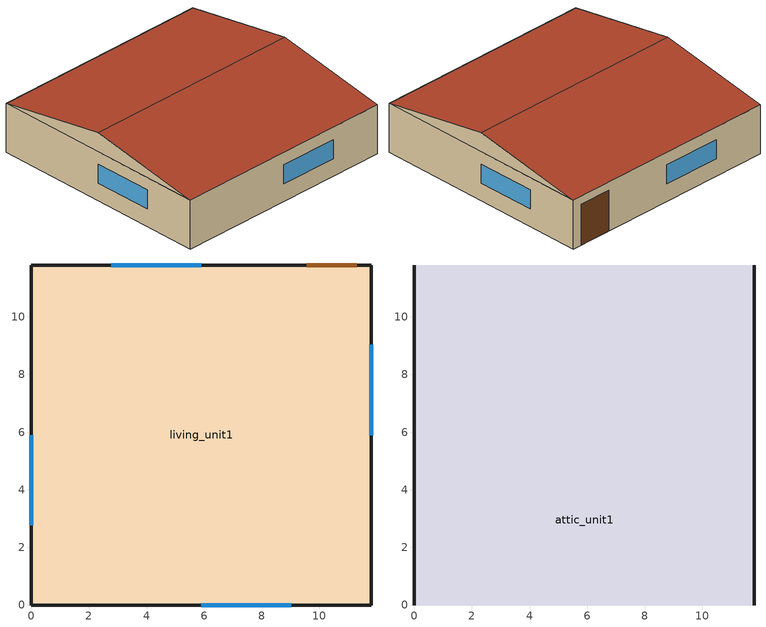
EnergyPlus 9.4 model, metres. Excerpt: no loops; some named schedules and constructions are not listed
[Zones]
living_unit1
 floor ground (Interior Floor): 0,0 0,11.8 11.8,11.8 11.8,0 z0.12
 wall outside (Exterior Wall): 0,0 11.8,0 11.8,11.8 0,11.8 0,0 z0.12:2.7
 window (Exterior Window): 5.9,0 9.03,0 / 5.9,11.8 2.78,11.8 / 11.8,5.9 11.8,9.03 / 0,5.9 0,2.78 z1.04:2.04
 door (Exterior Door): 11.3,11.8 9.56,11.8 z0.12:2.26
 ceiling to attic_unit1 (Interior Ceiling): 0,0 11.8,0 11.8,11.8 0,11.8 z2.7
attic_unit1
 wall outside (Gable_end): 11.8,0,2.7 11.8,11.8,2.7 11.8,5.9,3.7; 0,11.8,2.7 0,0,2.7 0,5.9,3.7
 roof outside (Exterior Roof): 0,0,2.7 11.8,0,2.7 11.8,5.9,3.7 0,5.9,3.7; 11.8,11.8,2.7 0,11.8,2.7 0,5.9,3.7 11.8,5.9,3.7
[Schedule:Day:List]
Week48Day2OvenSch: No, 15, 0, 0, 0, 0, 0, 0, 0, 0, 0, 0, 0, 0, 0, 0, 0, 0, 0, 0, 0, 0, 0, 0, 0, 0, 0, 0, 0, 0, 0, 0, 0, 0, 1, 0, 0, 0, 1, 0, 0, 0, 0, 0, 0, 0, 0, 0, 0, 0, 0, 0, 0, 0, 0, 0, 0, 0, 0, 0, 0, 0, 0, 0, 0, 0, 0, 0, 0, 0, 0, 0, 0, 0, 0, 0, 0, 0, 0, 0, 0, 0, 0, 0, 0, 0, 0, 0, 0, 0, 0, 0, 0, 0, 0, 0, 0, 0
Week48Day5OvenSch: No, 15, 0, 0, 0, 0, 0, 0, 0, 0, 0, 0, 0, 0, 0, 0, 0, 0, 0, 0, 0, 0, 0, 0, 0, 0, 0, 0, 0, 0, 0, 0, 0, 0, 0, 0, 0, 0, 0, 0, 0, 0, 0, 0, 0, 0, 0, 0, 0, 0, 0, 0, 0, 0, 0, 0, 0, 0, 0, 0, 0, 0, 0, 0, 0, 0, 0, 0, 0, 1, 0, 0, 0, 0, 0, 0, 0, 0, 0, 0, 0, 0, 0, 0, 0, 0, 0, 0, 0, 0, 0, 0, 0, 0, 0, 0, 0, 0
Week48Day6OvenSch: No, 15, 0, 0, 0, 0, 0, 0, 0, 0, 0, 0, 0, 0, 0, 0, 0, 0, 0, 0, 0, 0, 0, 0, 0, 0, 0, 0, 0, 0, 0, 0, 0, 0, 0, 0, 1, 0, 0, 0, 0, 0, 0, 0, 0, 0, 0, 0, 0, 0, 0, 0, 0, 0, 0, 0, 0, 0, 0, 0, 0, 0, 0, 0, 0, 0, 0, 0, 0, 0, 0, 0, 1, 1, 1, 0, 0, 0, 0, 0, 0, 0, 0, 0, 0, 0, 0, 0, 0, 0, 0, 0, 0, 0, 0, 0, 0, 0
Week49Day0OvenSch: No, 15, 0, 0, 0, 0, 0, 0, 0, 0, 0, 0, 0, 0, 0, 0, 0, 0, 0, 0, 0, 0, 0, 0, 0, 0, 0, 0, 0, 0, 0, 0, 0, 0, 0, 1, 0, 0, 0, 0, 0, 0, 0, 0, 0, 0, 0, 0, 0, 0, 0, 0, 0, 0, 0, 0, 0, 0, 0, 0, 0, 0, 0, 0, 0, 0, 0, 0, 0, 0, 0, 0, 1, 1, 1, 0, 0, 0, 0, 0, 0, 0, 0, 0, 0, 0, 0, 0, 0, 0, 0, 0, 0, 0, 0, 0, 0, 0
Week49Day1OvenSch: No, 15, 0, 0, 0, 0, 0, 0, 0, 0, 0, 0, 0, 0, 0, 0, 0, 0, 0, 0, 0, 0, 0, 0, 0, 0, 0, 0, 0, 0, 0, 0, 0, 0, 1, 0, 0, 0, 0, 0, 0, 0, 0, 0, 0, 0, 0, 0, 0, 0, 0, 0, 0, 1, 0, 0, 0, 0, 0, 0, 0, 0, 0, 0, 0, 0, 0, 0, 0, 0, 0, 0, 0, 0, 0, 0, 0, 0, 0, 0, 1, 1, 1, 0, 1, 1, 1, 0, 0, 0, 0, 0, 0, 0, 0, 0, 0, 0
Week49Day2OvenSch: No, 15, 0, 0, 0, 0, 0, 0, 0, 0, 0, 0, 0, 0, 0, 0, 0, 0, 0, 0, 0, 0, 0, 0, 0, 0, 0, 0, 0, 0, 0, 0, 0, 1, 0, 0, 0, 0, 0, 0, 0, 0, 0, 0, 0, 0, 0, 0, 0, 0, 0, 0, 0, 0, 0, 0, 0, 0, 0, 0, 0, 0, 0, 0, 0, 0, 0, 0, 0, 0, 0, 0, 0, 0, 0, 0, 0, 0, 0, 0, 0, 0, 0, 0, 0, 0, 0, 0, 0, 0, 0, 0, 0, 0, 0, 0, 0, 0
Week49Day3OvenSch: No, 15, 0, 0, 0, 0, 0, 0, 0, 0, 0, 0, 0, 0, 0, 0, 0, 0, 0, 0, 0, 0, 0, 0, 0, 0, 0, 0, 0, 0, 0, 0, 0, 0, 0, 0, 0, 0, 1, 0, 0, 0, 0, 0, 0, 0, 0, 0, 0, 0, 0, 0, 0, 0, 0, 0, 0, 0, 0, 0, 0, 0, 0, 0, 0, 0, 0, 0, 0, 0, 0, 0, 0, 0, 0, 0, 0, 0, 0, 0, 0, 0, 0, 0, 0, 0, 0, 0, 0, 0, 0, 0, 0, 0, 0, 0, 0, 0
Week49Day4OvenSch: No, 15, 0, 0, 0, 0, 0, 0, 0, 0, 0, 0, 0, 0, 0, 0, 0, 0, 0, 0, 0, 0, 0, 0, 0, 0, 0, 0, 0, 0, 0, 0, 0, 0, 0, 0, 0, 0, 0, 0, 0, 0, 0, 0, 0, 0, 0, 0, 0, 0, 0, 0, 0, 0, 0, 0, 0, 1, 0, 0, 0, 0, 0, 0, 0, 0, 0, 0, 0, 0, 0, 0, 0, 0, 0, 0, 0, 0, 0, 0, 0, 0, 0, 0, 0, 0, 0, 0, 0, 0, 0, 0, 0, 0, 0, 0, 0, 0
Week49Day5OvenSch: No, 15, 0, 0, 0, 0, 0, 0, 0, 0, 0, 0, 0, 0, 0, 0, 0, 0, 0, 0, 0, 0, 0, 0, 0, 0, 0, 0, 0, 0, 0, 0, 0, 0, 0, 0, 0, 0, 0, 0, 0, 0, 0, 0, 0, 0, 0, 0, 0, 0, 0, 0, 0, 0, 0, 0, 0, 0, 0, 0, 0, 0, 0, 0, 0, 0, 0, 0, 0, 0, 0, 0, 0, 0, 0, 0, 0, 0, 0, 0, 0, 0, 0, 0, 0, 0, 0, 0, 0, 0, 0, 0, 0, 1, 1, 1, 0, 0
Week50Day2OvenSch: No, 15, 0, 0, 0, 0, 0, 0, 0, 0, 0, 0, 0, 0, 0, 0, 0, 0, 0, 0, 0, 0, 0, 0, 0, 0, 0, 0, 0, 0, 0, 0, 0, 0, 0, 0, 0, 0, 0, 0, 0, 0, 0, 0, 0, 0, 0, 0, 0, 0, 0, 0, 0, 0, 0, 1, 0, 0, 0, 0, 0, 0, 0, 0, 0, 0, 0, 0, 0, 0, 0, 0, 0, 0, 0, 0, 0, 0, 0, 0, 0, 0, 0, 0, 0, 0, 0, 0, 0, 0, 0, 0, 0, 0, 0, 0, 0, 0
Week50Day3OvenSch: No, 15, 0, 0, 0, 0, 0, 0, 0, 0, 0, 0, 0, 0, 0, 0, 0, 0, 0, 0, 0, 0, 0, 0, 0, 0, 0, 0, 0, 0, 0, 0, 0, 0, 1, 0, 0, 0, 0, 0, 0, 0, 0, 0, 0, 0, 0, 0, 0, 0, 0, 0, 0, 0, 0, 0, 0, 0, 0, 0, 0, 0, 0, 0, 0, 0, 0, 0, 0, 0, 0, 0, 0, 0, 0, 0, 0, 0, 0, 0, 0, 1, 1, 1, 0, 0, 0, 0, 0, 0, 0, 0, 0, 0, 0, 0, 0, 0
Week50Day6OvenSch: No, 15, 0, 0, 0, 0, 0, 0, 0, 0, 0, 0, 0, 0, 0, 0, 0, 0, 0, 0, 0, 0, 0, 0, 0, 0, 0, 0, 0, 0, 0, 0, 0, 0, 0, 0, 0, 0, 0, 0, 0, 0, 0, 0, 0, 0, 0, 0, 0, 0, 0, 0, 0, 1, 0, 0, 0, 0, 0, 0, 0, 0, 0, 0, 0, 0, 0, 0, 0, 0, 0, 0, 0, 0, 0, 0, 0, 1, 1, 1, 0, 0, 0, 0, 0, 0, 0, 0, 0, 0, 0, 0, 0, 0, 0, 0, 0, 0
Week51Day1OvenSch: No, 15, 0, 0, 0, 0, 0, 0, 0, 0, 0, 0, 0, 0, 0, 0, 0, 0, 0, 0, 0, 0, 0, 0, 0, 0, 0, 0, 0, 0, 0, 0, 0, 0, 0, 0, 1, 0, 0, 0, 0, 0, 0, 0, 0, 0, 0, 0, 0, 0, 0, 0, 0, 0, 0, 0, 0, 0, 0, 0, 0, 0, 0, 0, 0, 0, 0, 0, 0, 0, 0, 0, 0, 0, 0, 0, 0, 0, 0, 0, 0, 0, 0, 0, 0, 0, 0, 0, 0, 0, 0, 0, 0, 0, 0, 0, 0, 0
Week51Day5OvenSch: No, 15, 0, 0, 0, 0, 0, 0, 0, 0, 0, 0, 0, 0, 0, 0, 0, 0, 0, 0, 0, 0, 0, 0, 0, 0, 0, 0, 0, 0, 0, 0, 0, 0, 0, 0, 0, 0, 0, 0, 0, 0, 0, 0, 0, 0, 0, 1, 0, 0, 0, 0, 0, 0, 0, 0, 0, 0, 0, 0, 0, 0, 0, 0, 0, 0, 0, 0, 0, 0, 0, 0, 0, 0, 0, 0, 0, 0, 0, 0, 0, 0, 0, 0, 0, 0, 0, 0, 0, 0, 0, 0, 0, 0, 0, 0, 0, 0
[Schedule:Week:Daily]
Week31ClothesWasherSch: Week31Day0ClothesWasherSch, alwaysOffDaySch, alwaysOffDaySch, alwaysOffDaySch, Week31Day4ClothesWasherSch, alwaysOffDaySch, alwaysOffDaySch, alwaysOffDaySch, alwaysOffDaySch, alwaysOffDaySch, alwaysOffDaySch, alwaysOffDaySch
Week32ClothesWasherSch: Week32Day0ClothesWasherSch, alwaysOffDaySch, alwaysOffDaySch, alwaysOffDaySch, alwaysOffDaySch, alwaysOffDaySch, alwaysOffDaySch, alwaysOffDaySch, alwaysOffDaySch, alwaysOffDaySch, alwaysOffDaySch, alwaysOffDaySch
Week33ClothesWasherSch: Week33Day0ClothesWasherSch, alwaysOffDaySch, alwaysOffDaySch, alwaysOffDaySch, alwaysOffDaySch, Week33Day5ClothesWasherSch, Week33Day6ClothesWasherSch, alwaysOffDaySch, alwaysOffDaySch, alwaysOffDaySch, alwaysOffDaySch, alwaysOffDaySch
Week34ClothesWasherSch: alwaysOffDaySch, alwaysOffDaySch, Week34Day2ClothesWasherSch, alwaysOffDaySch, alwaysOffDaySch, alwaysOffDaySch, alwaysOffDaySch, alwaysOffDaySch, alwaysOffDaySch, alwaysOffDaySch, alwaysOffDaySch, alwaysOffDaySch
Week35ClothesWasherSch: Week35Day0ClothesWasherSch, Week35Day1ClothesWasherSch, Week35Day2ClothesWasherSch, Week35Day3ClothesWasherSch, alwaysOffDaySch, Week35Day5ClothesWasherSch, Week35Day6ClothesWasherSch, alwaysOffDaySch, alwaysOffDaySch, alwaysOffDaySch, alwaysOffDaySch, alwaysOffDaySch
Week36ClothesWasherSch: Week36Day0ClothesWasherSch, Week36Day1ClothesWasherSch, Week36Day2ClothesWasherSch, Week36Day3ClothesWasherSch, Week36Day4ClothesWasherSch, alwaysOffDaySch, Week36Day6ClothesWasherSch, alwaysOffDaySch, alwaysOffDaySch, alwaysOffDaySch, alwaysOffDaySch, alwaysOffDaySch
Week37ClothesWasherSch: alwaysOffDaySch, alwaysOffDaySch, alwaysOffDaySch, Week37Day3ClothesWasherSch, alwaysOffDaySch, Week37Day5ClothesWasherSch, alwaysOffDaySch, alwaysOffDaySch, alwaysOffDaySch, alwaysOffDaySch, alwaysOffDaySch, alwaysOffDaySch
Week38ClothesWasherSch: Week38Day0ClothesWasherSch, alwaysOffDaySch, alwaysOffDaySch, alwaysOffDaySch, Week38Day4ClothesWasherSch, alwaysOffDaySch, alwaysOffDaySch, alwaysOffDaySch, alwaysOffDaySch, alwaysOffDaySch, alwaysOffDaySch, alwaysOffDaySch
Week39ClothesWasherSch: Week39Day0ClothesWasherSch, alwaysOffDaySch, alwaysOffDaySch, alwaysOffDaySch, Week39Day4ClothesWasherSch, alwaysOffDaySch, alwaysOffDaySch, alwaysOffDaySch, alwaysOffDaySch, alwaysOffDaySch, alwaysOffDaySch, alwaysOffDaySch
Week40ClothesWasherSch: alwaysOffDaySch, Week40Day1ClothesWasherSch, Week40Day2ClothesWasherSch, Week40Day3ClothesWasherSch, Week40Day4ClothesWasherSch, alwaysOffDaySch, alwaysOffDaySch, alwaysOffDaySch, alwaysOffDaySch, alwaysOffDaySch, alwaysOffDaySch, alwaysOffDaySch
Week41ClothesWasherSch: alwaysOffDaySch, alwaysOffDaySch, alwaysOffDaySch, alwaysOffDaySch, alwaysOffDaySch, Week41Day5ClothesWasherSch, alwaysOffDaySch, alwaysOffDaySch, alwaysOffDaySch, alwaysOffDaySch, alwaysOffDaySch, alwaysOffDaySch
Week42ClothesWasherSch: alwaysOffDaySch, Week42Day1ClothesWasherSch, alwaysOffDaySch, alwaysOffDaySch, alwaysOffDaySch, alwaysOffDaySch, alwaysOffDaySch, alwaysOffDaySch, alwaysOffDaySch, alwaysOffDaySch, alwaysOffDaySch, alwaysOffDaySch
Week43ClothesWasherSch: alwaysOffDaySch, alwaysOffDaySch, alwaysOffDaySch, alwaysOffDaySch, alwaysOffDaySch, alwaysOffDaySch, Week43Day6ClothesWasherSch, alwaysOffDaySch, alwaysOffDaySch, alwaysOffDaySch, alwaysOffDaySch, alwaysOffDaySch
Week44ClothesWasherSch: Week44Day0ClothesWasherSch, Week44Day1ClothesWasherSch, Week44Day2ClothesWasherSch, Week44Day3ClothesWasherSch, Week44Day4ClothesWasherSch, alwaysOffDaySch, Week44Day6ClothesWasherSch, alwaysOffDaySch, alwaysOffDaySch, alwaysOffDaySch, alwaysOffDaySch, alwaysOffDaySch
Week45ClothesWasherSch: Week45Day0ClothesWasherSch, alwaysOffDaySch, alwaysOffDaySch, alwaysOffDaySch, Week45Day4ClothesWasherSch, alwaysOffDaySch, alwaysOffDaySch, alwaysOffDaySch, alwaysOffDaySch, alwaysOffDaySch, alwaysOffDaySch, alwaysOffDaySch
Week46ClothesWasherSch: alwaysOffDaySch, alwaysOffDaySch, Week46Day2ClothesWasherSch, alwaysOffDaySch, alwaysOffDaySch, alwaysOffDaySch, alwaysOffDaySch, alwaysOffDaySch, alwaysOffDaySch, alwaysOffDaySch, alwaysOffDaySch, alwaysOffDaySch
Week47ClothesWasherSch: Week47Day0ClothesWasherSch, Week47Day1ClothesWasherSch, Week47Day2ClothesWasherSch, alwaysOffDaySch, Week47Day4ClothesWasherSch, Week47Day5ClothesWasherSch, alwaysOffDaySch, alwaysOffDaySch, alwaysOffDaySch, alwaysOffDaySch, alwaysOffDaySch, alwaysOffDaySch
Week48ClothesWasherSch: Week48Day0ClothesWasherSch, alwaysOffDaySch, alwaysOffDaySch, alwaysOffDaySch, alwaysOffDaySch, alwaysOffDaySch, Week48Day6ClothesWasherSch, alwaysOffDaySch, alwaysOffDaySch, alwaysOffDaySch, alwaysOffDaySch, alwaysOffDaySch
Week49ClothesWasherSch: Week49Day0ClothesWasherSch, Week49Day1ClothesWasherSch, Week49Day2ClothesWasherSch, Week49Day3ClothesWasherSch, Week49Day4ClothesWasherSch, Week49Day5ClothesWasherSch, Week49Day6ClothesWasherSch, alwaysOffDaySch, alwaysOffDaySch, alwaysOffDaySch, alwaysOffDaySch, alwaysOffDaySch
Week50ClothesWasherSch: Week50Day0ClothesWasherSch, alwaysOffDaySch, alwaysOffDaySch, alwaysOffDaySch, alwaysOffDaySch, alwaysOffDaySch, alwaysOffDaySch, alwaysOffDaySch, alwaysOffDaySch, alwaysOffDaySch, alwaysOffDaySch, alwaysOffDaySch
Week51ClothesWasherSch: alwaysOffDaySch, Week51Day1ClothesWasherSch, Week51Day2ClothesWasherSch, alwaysOffDaySch, alwaysOffDaySch, alwaysOffDaySch, alwaysOffDaySch, alwaysOffDaySch, alwaysOffDaySch, alwaysOffDaySch, alwaysOffDaySch, alwaysOffDaySch
Week0ClothesDryerSch: Week0Day0ClothesDryerSch, alwaysOffDaySch, Week0Day2ClothesDryerSch, alwaysOffDaySch, Week0Day4ClothesDryerSch, Week0Day5ClothesDryerSch, alwaysOffDaySch, alwaysOffDaySch, alwaysOffDaySch, alwaysOffDaySch, alwaysOffDaySch, alwaysOffDaySch
Week1ClothesDryerSch: alwaysOffDaySch, alwaysOffDaySch, alwaysOffDaySch, alwaysOffDaySch, alwaysOffDaySch, alwaysOffDaySch, Week1Day6ClothesDryerSch, alwaysOffDaySch, alwaysOffDaySch, alwaysOffDaySch, alwaysOffDaySch, alwaysOffDaySch
Week2ClothesDryerSch: Week2Day0ClothesDryerSch, alwaysOffDaySch, alwaysOffDaySch, alwaysOffDaySch, Week2Day4ClothesDryerSch, Week2Day5ClothesDryerSch, Week2Day6ClothesDryerSch, alwaysOffDaySch, alwaysOffDaySch, alwaysOffDaySch, alwaysOffDaySch, alwaysOffDaySch
Week3ClothesDryerSch: Week3Day0ClothesDryerSch, alwaysOffDaySch, alwaysOffDaySch, alwaysOffDaySch, alwaysOffDaySch, alwaysOffDaySch, alwaysOffDaySch, alwaysOffDaySch, alwaysOffDaySch, alwaysOffDaySch, alwaysOffDaySch, alwaysOffDaySch
Week4ClothesDryerSch: Week4Day0ClothesDryerSch, alwaysOffDaySch, Week4Day2ClothesDryerSch, alwaysOffDaySch, Week4Day4ClothesDryerSch, alwaysOffDaySch, Week4Day6ClothesDryerSch, alwaysOffDaySch, alwaysOffDaySch, alwaysOffDaySch, alwaysOffDaySch, alwaysOffDaySch
Week5ClothesDryerSch: alwaysOffDaySch, alwaysOffDaySch, alwaysOffDaySch, Week5Day3ClothesDryerSch, alwaysOffDaySch, alwaysOffDaySch, alwaysOffDaySch, alwaysOffDaySch, alwaysOffDaySch, alwaysOffDaySch, alwaysOffDaySch, alwaysOffDaySch
Week6ClothesDryerSch: alwaysOffDaySch, alwaysOffDaySch, alwaysOffDaySch, alwaysOffDaySch, Week6Day4ClothesDryerSch, alwaysOffDaySch, Week6Day6ClothesDryerSch, alwaysOffDaySch, alwaysOffDaySch, alwaysOffDaySch, alwaysOffDaySch, alwaysOffDaySch
Week7ClothesDryerSch: alwaysOffDaySch, alwaysOffDaySch, Week7Day2ClothesDryerSch, Week7Day3ClothesDryerSch, Week7Day4ClothesDryerSch, Week7Day5ClothesDryerSch, Week7Day6ClothesDryerSch, alwaysOffDaySch, alwaysOffDaySch, alwaysOffDaySch, alwaysOffDaySch, alwaysOffDaySch
Week8ClothesDryerSch: Week8Day0ClothesDryerSch, alwaysOffDaySch, alwaysOffDaySch, Week8Day3ClothesDryerSch, alwaysOffDaySch, Week8Day5ClothesDryerSch, Week8Day6ClothesDryerSch, alwaysOffDaySch, alwaysOffDaySch, alwaysOffDaySch, alwaysOffDaySch, alwaysOffDaySch
Week9ClothesDryerSch: alwaysOffDaySch, Week9Day1ClothesDryerSch, Week9Day2ClothesDryerSch, alwaysOffDaySch, alwaysOffDaySch, alwaysOffDaySch, Week9Day6ClothesDryerSch, alwaysOffDaySch, alwaysOffDaySch, alwaysOffDaySch, alwaysOffDaySch, alwaysOffDaySch
Week10ClothesDryerSch: Week10Day0ClothesDryerSch, alwaysOffDaySch, alwaysOffDaySch, alwaysOffDaySch, Week10Day4ClothesDryerSch, alwaysOffDaySch, alwaysOffDaySch, alwaysOffDaySch, alwaysOffDaySch, alwaysOffDaySch, alwaysOffDaySch, alwaysOffDaySch
Week11ClothesDryerSch: alwaysOffDaySch, alwaysOffDaySch, alwaysOffDaySch, alwaysOffDaySch, Week11Day4ClothesDryerSch, Week11Day5ClothesDryerSch, Week11Day6ClothesDryerSch, alwaysOffDaySch, alwaysOffDaySch, alwaysOffDaySch, alwaysOffDaySch, alwaysOffDaySch
Week12ClothesDryerSch: alwaysOffDaySch, alwaysOffDaySch, Week12Day2ClothesDryerSch, Week12Day3ClothesDryerSch, Week12Day4ClothesDryerSch, alwaysOffDaySch, alwaysOffDaySch, alwaysOffDaySch, alwaysOffDaySch, alwaysOffDaySch, alwaysOffDaySch, alwaysOffDaySch
Week13ClothesDryerSch: alwaysOffDaySch, alwaysOffDaySch, alwaysOffDaySch, alwaysOffDaySch, Week13Day4ClothesDryerSch, alwaysOffDaySch, alwaysOffDaySch, alwaysOffDaySch, alwaysOffDaySch, alwaysOffDaySch, alwaysOffDaySch, alwaysOffDaySch
Week14ClothesDryerSch: alwaysOffDaySch, alwaysOffDaySch, alwaysOffDaySch, alwaysOffDaySch, Week14Day4ClothesDryerSch, alwaysOffDaySch, Week14Day6ClothesDryerSch, alwaysOffDaySch, alwaysOffDaySch, alwaysOffDaySch, alwaysOffDaySch, alwaysOffDaySch
Week15ClothesDryerSch: Week15Day0ClothesDryerSch, Week15Day1ClothesDryerSch, alwaysOffDaySch, alwaysOffDaySch, alwaysOffDaySch, alwaysOffDaySch, Week15Day6ClothesDryerSch, alwaysOffDaySch, alwaysOffDaySch, alwaysOffDaySch, alwaysOffDaySch, alwaysOffDaySch
Week16ClothesDryerSch; Week26CooktopSch; Week2OvenSch; Week5OvenSch; Week10OvenSch; Week12OvenSch; Week13OvenSch; Week20OvenSch; Week22OvenSch; Week28OvenSch: alwaysOffDaySch, alwaysOffDaySch, alwaysOffDaySch, alwaysOffDaySch, alwaysOffDaySch, alwaysOffDaySch, alwaysOffDaySch, alwaysOffDaySch, alwaysOffDaySch, alwaysOffDaySch, alwaysOffDaySch, alwaysOffDaySch
Week17ClothesDryerSch: Week17Day0ClothesDryerSch, Week17Day1ClothesDryerSch, Week17Day2ClothesDryerSch, Week17Day3ClothesDryerSch, Week17Day4ClothesDryerSch, Week17Day5ClothesDryerSch, alwaysOffDaySch, alwaysOffDaySch, alwaysOffDaySch, alwaysOffDaySch, alwaysOffDaySch, alwaysOffDaySch
Week18ClothesDryerSch: Week18Day0ClothesDryerSch, alwaysOffDaySch, alwaysOffDaySch, alwaysOffDaySch, alwaysOffDaySch, alwaysOffDaySch, Week18Day6ClothesDryerSch, alwaysOffDaySch, alwaysOffDaySch, alwaysOffDaySch, alwaysOffDaySch, alwaysOffDaySch
Week19ClothesDryerSch: alwaysOffDaySch, alwaysOffDaySch, alwaysOffDaySch, alwaysOffDaySch, Week19Day4ClothesDryerSch, Week19Day5ClothesDryerSch, alwaysOffDaySch, alwaysOffDaySch, alwaysOffDaySch, alwaysOffDaySch, alwaysOffDaySch, alwaysOffDaySch
Week20ClothesDryerSch: Week20Day0ClothesDryerSch, alwaysOffDaySch, alwaysOffDaySch, alwaysOffDaySch, alwaysOffDaySch, alwaysOffDaySch, alwaysOffDaySch, alwaysOffDaySch, alwaysOffDaySch, alwaysOffDaySch, alwaysOffDaySch, alwaysOffDaySch
Week21ClothesDryerSch: Week21Day0ClothesDryerSch, Week21Day1ClothesDryerSch, alwaysOffDaySch, Week21Day3ClothesDryerSch, Week21Day4ClothesDryerSch, alwaysOffDaySch, alwaysOffDaySch, alwaysOffDaySch, alwaysOffDaySch, alwaysOffDaySch, alwaysOffDaySch, alwaysOffDaySch
Week22ClothesDryerSch: alwaysOffDaySch, Week22Day1ClothesDryerSch, alwaysOffDaySch, Week22Day3ClothesDryerSch, alwaysOffDaySch, alwaysOffDaySch, Week22Day6ClothesDryerSch, alwaysOffDaySch, alwaysOffDaySch, alwaysOffDaySch, alwaysOffDaySch, alwaysOffDaySch
Week23ClothesDryerSch: Week23Day0ClothesDryerSch, alwaysOffDaySch, alwaysOffDaySch, Week23Day3ClothesDryerSch, Week23Day4ClothesDryerSch, alwaysOffDaySch, alwaysOffDaySch, alwaysOffDaySch, alwaysOffDaySch, alwaysOffDaySch, alwaysOffDaySch, alwaysOffDaySch
Week24ClothesDryerSch: Week24Day0ClothesDryerSch, Week24Day1ClothesDryerSch, Week24Day2ClothesDryerSch, alwaysOffDaySch, Week24Day4ClothesDryerSch, Week24Day5ClothesDryerSch, Week24Day6ClothesDryerSch, alwaysOffDaySch, alwaysOffDaySch, alwaysOffDaySch, alwaysOffDaySch, alwaysOffDaySch
Week25ClothesDryerSch: Week25Day0ClothesDryerSch, Week25Day1ClothesDryerSch, Week25Day2ClothesDryerSch, alwaysOffDaySch, Week25Day4ClothesDryerSch, Week25Day5ClothesDryerSch, Week25Day6ClothesDryerSch, alwaysOffDaySch, alwaysOffDaySch, alwaysOffDaySch, alwaysOffDaySch, alwaysOffDaySch
Week26ClothesDryerSch: Week26Day0ClothesDryerSch, alwaysOffDaySch, alwaysOffDaySch, alwaysOffDaySch, Week26Day4ClothesDryerSch, alwaysOffDaySch, Week26Day6ClothesDryerSch, alwaysOffDaySch, alwaysOffDaySch, alwaysOffDaySch, alwaysOffDaySch, alwaysOffDaySch
Week27ClothesDryerSch: Week27Day0ClothesDryerSch, alwaysOffDaySch, Week27Day2ClothesDryerSch, alwaysOffDaySch, alwaysOffDaySch, alwaysOffDaySch, Week27Day6ClothesDryerSch, alwaysOffDaySch, alwaysOffDaySch, alwaysOffDaySch, alwaysOffDaySch, alwaysOffDaySch
Week28ClothesDryerSch: Week28Day0ClothesDryerSch, alwaysOffDaySch, Week28Day2ClothesDryerSch, alwaysOffDaySch, Week28Day4ClothesDryerSch, alwaysOffDaySch, alwaysOffDaySch, alwaysOffDaySch, alwaysOffDaySch, alwaysOffDaySch, alwaysOffDaySch, alwaysOffDaySch
Week29ClothesDryerSch: Week29Day0ClothesDryerSch, alwaysOffDaySch, alwaysOffDaySch, alwaysOffDaySch, Week29Day4ClothesDryerSch, alwaysOffDaySch, Week29Day6ClothesDryerSch, alwaysOffDaySch, alwaysOffDaySch, alwaysOffDaySch, alwaysOffDaySch, alwaysOffDaySch
Week30ClothesDryerSch: alwaysOffDaySch, alwaysOffDaySch, alwaysOffDaySch, Week30Day3ClothesDryerSch, Week30Day4ClothesDryerSch, alwaysOffDaySch, Week30Day6ClothesDryerSch, alwaysOffDaySch, alwaysOffDaySch, alwaysOffDaySch, alwaysOffDaySch, alwaysOffDaySch
Week31ClothesDryerSch: Week31Day0ClothesDryerSch, alwaysOffDaySch, alwaysOffDaySch, alwaysOffDaySch, Week31Day4ClothesDryerSch, Week31Day5ClothesDryerSch, Week31Day6ClothesDryerSch, alwaysOffDaySch, alwaysOffDaySch, alwaysOffDaySch, alwaysOffDaySch, alwaysOffDaySch
Week32ClothesDryerSch: Week32Day0ClothesDryerSch, alwaysOffDaySch, alwaysOffDaySch, alwaysOffDaySch, alwaysOffDaySch, alwaysOffDaySch, Week32Day6ClothesDryerSch, alwaysOffDaySch, alwaysOffDaySch, alwaysOffDaySch, alwaysOffDaySch, alwaysOffDaySch
Week33ClothesDryerSch: Week33Day0ClothesDryerSch, alwaysOffDaySch, Week33Day2ClothesDryerSch, alwaysOffDaySch, Week33Day4ClothesDryerSch, alwaysOffDaySch, alwaysOffDaySch, alwaysOffDaySch, alwaysOffDaySch, alwaysOffDaySch, alwaysOffDaySch, alwaysOffDaySch
Week34ClothesDryerSch: Week34Day0ClothesDryerSch, alwaysOffDaySch, alwaysOffDaySch, alwaysOffDaySch, alwaysOffDaySch, alwaysOffDaySch, alwaysOffDaySch, alwaysOffDaySch, alwaysOffDaySch, alwaysOffDaySch, alwaysOffDaySch, alwaysOffDaySch
Week35ClothesDryerSch: alwaysOffDaySch, alwaysOffDaySch, alwaysOffDaySch, alwaysOffDaySch, Week35Day4ClothesDryerSch, alwaysOffDaySch, alwaysOffDaySch, alwaysOffDaySch, alwaysOffDaySch, alwaysOffDaySch, alwaysOffDaySch, alwaysOffDaySch
Week36ClothesDryerSch: alwaysOffDaySch, alwaysOffDaySch, alwaysOffDaySch, alwaysOffDaySch, alwaysOffDaySch, Week36Day5ClothesDryerSch, Week36Day6ClothesDryerSch, alwaysOffDaySch, alwaysOffDaySch, alwaysOffDaySch, alwaysOffDaySch, alwaysOffDaySch
Week37ClothesDryerSch: Week37Day0ClothesDryerSch, alwaysOffDaySch, Week37Day2ClothesDryerSch, Week37Day3ClothesDryerSch, alwaysOffDaySch, Week37Day5ClothesDryerSch, Week37Day6ClothesDryerSch, alwaysOffDaySch, alwaysOffDaySch, alwaysOffDaySch, alwaysOffDaySch, alwaysOffDaySch
Week38ClothesDryerSch: alwaysOffDaySch, alwaysOffDaySch, alwaysOffDaySch, alwaysOffDaySch, alwaysOffDaySch, Week38Day5ClothesDryerSch, Week38Day6ClothesDryerSch, alwaysOffDaySch, alwaysOffDaySch, alwaysOffDaySch, alwaysOffDaySch, alwaysOffDaySch
Week39ClothesDryerSch: Week39Day0ClothesDryerSch, alwaysOffDaySch, alwaysOffDaySch, alwaysOffDaySch, alwaysOffDaySch, alwaysOffDaySch, Week39Day6ClothesDryerSch, alwaysOffDaySch, alwaysOffDaySch, alwaysOffDaySch, alwaysOffDaySch, alwaysOffDaySch
Week40ClothesDryerSch: alwaysOffDaySch, Week40Day1ClothesDryerSch, alwaysOffDaySch, Week40Day3ClothesDryerSch, Week40Day4ClothesDryerSch, alwaysOffDaySch, Week40Day6ClothesDryerSch, alwaysOffDaySch, alwaysOffDaySch, alwaysOffDaySch, alwaysOffDaySch, alwaysOffDaySch
Week41ClothesDryerSch: alwaysOffDaySch, alwaysOffDaySch, alwaysOffDaySch, alwaysOffDaySch, alwaysOffDaySch, alwaysOffDaySch, Week41Day6ClothesDryerSch, alwaysOffDaySch, alwaysOffDaySch, alwaysOffDaySch, alwaysOffDaySch, alwaysOffDaySch
Week42ClothesDryerSch: alwaysOffDaySch, Week42Day1ClothesDryerSch, alwaysOffDaySch, alwaysOffDaySch, Week42Day4ClothesDryerSch, Week42Day5ClothesDryerSch, alwaysOffDaySch, alwaysOffDaySch, alwaysOffDaySch, alwaysOffDaySch, alwaysOffDaySch, alwaysOffDaySch
Week43ClothesDryerSch: alwaysOffDaySch, Week43Day1ClothesDryerSch, alwaysOffDaySch, alwaysOffDaySch, alwaysOffDaySch, alwaysOffDaySch, alwaysOffDaySch, alwaysOffDaySch, alwaysOffDaySch, alwaysOffDaySch, alwaysOffDaySch, alwaysOffDaySch
Week44ClothesDryerSch: Week44Day0ClothesDryerSch, Week44Day1ClothesDryerSch, alwaysOffDaySch, alwaysOffDaySch, alwaysOffDaySch, alwaysOffDaySch, alwaysOffDaySch, alwaysOffDaySch, alwaysOffDaySch, alwaysOffDaySch, alwaysOffDaySch, alwaysOffDaySch
Week45ClothesDryerSch: alwaysOffDaySch, alwaysOffDaySch, alwaysOffDaySch, alwaysOffDaySch, alwaysOffDaySch, alwaysOffDaySch, Week45Day6ClothesDryerSch, alwaysOffDaySch, alwaysOffDaySch, alwaysOffDaySch, alwaysOffDaySch, alwaysOffDaySch
Week46ClothesDryerSch: Week46Day0ClothesDryerSch, alwaysOffDaySch, alwaysOffDaySch, alwaysOffDaySch, Week46Day4ClothesDryerSch, alwaysOffDaySch, alwaysOffDaySch, alwaysOffDaySch, alwaysOffDaySch, alwaysOffDaySch, alwaysOffDaySch, alwaysOffDaySch
Week47ClothesDryerSch: alwaysOffDaySch, alwaysOffDaySch, alwaysOffDaySch, alwaysOffDaySch, Week47Day4ClothesDryerSch, Week47Day5ClothesDryerSch, alwaysOffDaySch, alwaysOffDaySch, alwaysOffDaySch, alwaysOffDaySch, alwaysOffDaySch, alwaysOffDaySch
Week48ClothesDryerSch: Week48Day0ClothesDryerSch, alwaysOffDaySch, Week48Day2ClothesDryerSch, Week48Day3ClothesDryerSch, Week48Day4ClothesDryerSch, alwaysOffDaySch, alwaysOffDaySch, alwaysOffDaySch, alwaysOffDaySch, alwaysOffDaySch, alwaysOffDaySch, alwaysOffDaySch
Week49ClothesDryerSch: Week49Day0ClothesDryerSch, Week49Day1ClothesDryerSch, Week49Day2ClothesDryerSch, alwaysOffDaySch, Week49Day4ClothesDryerSch, alwaysOffDaySch, Week49Day6ClothesDryerSch, alwaysOffDaySch, alwaysOffDaySch, alwaysOffDaySch, alwaysOffDaySch, alwaysOffDaySch
Week50ClothesDryerSch: Week50Day0ClothesDryerSch, Week50Day1ClothesDryerSch, alwaysOffDaySch, alwaysOffDaySch, alwaysOffDaySch, alwaysOffDaySch, alwaysOffDaySch, alwaysOffDaySch, alwaysOffDaySch, alwaysOffDaySch, alwaysOffDaySch, alwaysOffDaySch
Week51ClothesDryerSch: Week51Day0ClothesDryerSch, alwaysOffDaySch, alwaysOffDaySch, alwaysOffDaySch, alwaysOffDaySch, Week51Day5ClothesDryerSch, Week51Day6ClothesDryerSch, alwaysOffDaySch, alwaysOffDaySch, alwaysOffDaySch, alwaysOffDaySch, alwaysOffDaySch
Week0CooktopSch: Week0Day0CooktopSch, Week0Day1CooktopSch, Week0Day2CooktopSch, Week0Day3CooktopSch, alwaysOffDaySch, Week0Day5CooktopSch, alwaysOffDaySch, alwaysOffDaySch, alwaysOffDaySch, alwaysOffDaySch, alwaysOffDaySch, alwaysOffDaySch
Week1CooktopSch: Week1Day0CooktopSch, Week1Day1CooktopSch, Week1Day2CooktopSch, Week1Day3CooktopSch, alwaysOffDaySch, Week1Day5CooktopSch, alwaysOffDaySch, alwaysOffDaySch, alwaysOffDaySch, alwaysOffDaySch, alwaysOffDaySch, alwaysOffDaySch
Week2CooktopSch: Week2Day0CooktopSch, Week2Day1CooktopSch, Week2Day2CooktopSch, Week2Day3CooktopSch, Week2Day4CooktopSch, Week2Day5CooktopSch, Week2Day6CooktopSch, alwaysOffDaySch, alwaysOffDaySch, alwaysOffDaySch, alwaysOffDaySch, alwaysOffDaySch
Week3CooktopSch: alwaysOffDaySch, alwaysOffDaySch, Week3Day2CooktopSch, alwaysOffDaySch, alwaysOffDaySch, Week3Day5CooktopSch, Week3Day6CooktopSch, alwaysOffDaySch, alwaysOffDaySch, alwaysOffDaySch, alwaysOffDaySch, alwaysOffDaySch
Week4CooktopSch: Week4Day0CooktopSch, Week4Day1CooktopSch, Week4Day2CooktopSch, Week4Day3CooktopSch, Week4Day4CooktopSch, alwaysOffDaySch, alwaysOffDaySch, alwaysOffDaySch, alwaysOffDaySch, alwaysOffDaySch, alwaysOffDaySch, alwaysOffDaySch
Week5CooktopSch: Week5Day0CooktopSch, Week5Day1CooktopSch, Week5Day2CooktopSch, alwaysOffDaySch, alwaysOffDaySch, Week5Day5CooktopSch, Week5Day6CooktopSch, alwaysOffDaySch, alwaysOffDaySch, alwaysOffDaySch, alwaysOffDaySch, alwaysOffDaySch
Week6CooktopSch: Week6Day0CooktopSch, Week6Day1CooktopSch, alwaysOffDaySch, alwaysOffDaySch, Week6Day4CooktopSch, alwaysOffDaySch, Week6Day6CooktopSch, alwaysOffDaySch, alwaysOffDaySch, alwaysOffDaySch, alwaysOffDaySch, alwaysOffDaySch
Week7CooktopSch: Week7Day0CooktopSch, alwaysOffDaySch, Week7Day2CooktopSch, alwaysOffDaySch, Week7Day4CooktopSch, alwaysOffDaySch, Week7Day6CooktopSch, alwaysOffDaySch, alwaysOffDaySch, alwaysOffDaySch, alwaysOffDaySch, alwaysOffDaySch
Week8CooktopSch: Week8Day0CooktopSch, Week8Day1CooktopSch, alwaysOffDaySch, alwaysOffDaySch, Week8Day4CooktopSch, Week8Day5CooktopSch, Week8Day6CooktopSch, alwaysOffDaySch, alwaysOffDaySch, alwaysOffDaySch, alwaysOffDaySch, alwaysOffDaySch
Week9CooktopSch: Week9Day0CooktopSch, Week9Day1CooktopSch, alwaysOffDaySch, Week9Day3CooktopSch, alwaysOffDaySch, Week9Day5CooktopSch, Week9Day6CooktopSch, alwaysOffDaySch, alwaysOffDaySch, alwaysOffDaySch, alwaysOffDaySch, alwaysOffDaySch
Week10CooktopSch: alwaysOffDaySch, Week10Day1CooktopSch, alwaysOffDaySch, Week10Day3CooktopSch, Week10Day4CooktopSch, alwaysOffDaySch, alwaysOffDaySch, alwaysOffDaySch, alwaysOffDaySch, alwaysOffDaySch, alwaysOffDaySch, alwaysOffDaySch
Week11CooktopSch: Week11Day0CooktopSch, Week11Day1CooktopSch, alwaysOffDaySch, Week11Day3CooktopSch, Week11Day4CooktopSch, Week11Day5CooktopSch, Week11Day6CooktopSch, alwaysOffDaySch, alwaysOffDaySch, alwaysOffDaySch, alwaysOffDaySch, alwaysOffDaySch
Week12CooktopSch: alwaysOffDaySch, alwaysOffDaySch, alwaysOffDaySch, alwaysOffDaySch, alwaysOffDaySch, Week12Day5CooktopSch, Week12Day6CooktopSch, alwaysOffDaySch, alwaysOffDaySch, alwaysOffDaySch, alwaysOffDaySch, alwaysOffDaySch
Week13CooktopSch: Week13Day0CooktopSch, Week13Day1CooktopSch, Week13Day2CooktopSch, Week13Day3CooktopSch, Week13Day4CooktopSch, Week13Day5CooktopSch, Week13Day6CooktopSch, alwaysOffDaySch, alwaysOffDaySch, alwaysOffDaySch, alwaysOffDaySch, alwaysOffDaySch
Week14CooktopSch: Week14Day0CooktopSch, Week14Day1CooktopSch, Week14Day2CooktopSch, Week14Day3CooktopSch, alwaysOffDaySch, Week14Day5CooktopSch, Week14Day6CooktopSch, alwaysOffDaySch, alwaysOffDaySch, alwaysOffDaySch, alwaysOffDaySch, alwaysOffDaySch
Week15CooktopSch: alwaysOffDaySch, Week15Day1CooktopSch, alwaysOffDaySch, alwaysOffDaySch, Week15Day4CooktopSch, Week15Day5CooktopSch, Week15Day6CooktopSch, alwaysOffDaySch, alwaysOffDaySch, alwaysOffDaySch, alwaysOffDaySch, alwaysOffDaySch
Week16CooktopSch: Week16Day0CooktopSch, Week16Day1CooktopSch, Week16Day2CooktopSch, alwaysOffDaySch, alwaysOffDaySch, Week16Day5CooktopSch, Week16Day6CooktopSch, alwaysOffDaySch, alwaysOffDaySch, alwaysOffDaySch, alwaysOffDaySch, alwaysOffDaySch
Week17CooktopSch: alwaysOffDaySch, Week17Day1CooktopSch, alwaysOffDaySch, Week17Day3CooktopSch, alwaysOffDaySch, alwaysOffDaySch, alwaysOffDaySch, alwaysOffDaySch, alwaysOffDaySch, alwaysOffDaySch, alwaysOffDaySch, alwaysOffDaySch
Week18CooktopSch: Week18Day0CooktopSch, Week18Day1CooktopSch, Week18Day2CooktopSch, Week18Day3CooktopSch, Week18Day4CooktopSch, Week18Day5CooktopSch, Week18Day6CooktopSch, alwaysOffDaySch, alwaysOffDaySch, alwaysOffDaySch, alwaysOffDaySch, alwaysOffDaySch
Week19CooktopSch: alwaysOffDaySch, Week19Day1CooktopSch, Week19Day2CooktopSch, alwaysOffDaySch, Week19Day4CooktopSch, alwaysOffDaySch, Week19Day6CooktopSch, alwaysOffDaySch, alwaysOffDaySch, alwaysOffDaySch, alwaysOffDaySch, alwaysOffDaySch
Week20CooktopSch: alwaysOffDaySch, Week20Day1CooktopSch, alwaysOffDaySch, alwaysOffDaySch, alwaysOffDaySch, alwaysOffDaySch, alwaysOffDaySch, alwaysOffDaySch, alwaysOffDaySch, alwaysOffDaySch, alwaysOffDaySch, alwaysOffDaySch
Week21CooktopSch: Week21Day0CooktopSch, Week21Day1CooktopSch, Week21Day2CooktopSch, Week21Day3CooktopSch, Week21Day4CooktopSch, Week21Day5CooktopSch, Week21Day6CooktopSch, alwaysOffDaySch, alwaysOffDaySch, alwaysOffDaySch, alwaysOffDaySch, alwaysOffDaySch
Week22CooktopSch: alwaysOffDaySch, Week22Day1CooktopSch, alwaysOffDaySch, alwaysOffDaySch, alwaysOffDaySch, alwaysOffDaySch, alwaysOffDaySch, alwaysOffDaySch, alwaysOffDaySch, alwaysOffDaySch, alwaysOffDaySch, alwaysOffDaySch
Week23CooktopSch: alwaysOffDaySch, Week23Day1CooktopSch, Week23Day2CooktopSch, Week23Day3CooktopSch, alwaysOffDaySch, alwaysOffDaySch, Week23Day6CooktopSch, alwaysOffDaySch, alwaysOffDaySch, alwaysOffDaySch, alwaysOffDaySch, alwaysOffDaySch
Week24CooktopSch: Week24Day0CooktopSch, Week24Day1CooktopSch, Week24Day2CooktopSch, alwaysOffDaySch, alwaysOffDaySch, alwaysOffDaySch, Week24Day6CooktopSch, alwaysOffDaySch, alwaysOffDaySch, alwaysOffDaySch, alwaysOffDaySch, alwaysOffDaySch
Week25CooktopSch: alwaysOffDaySch, Week25Day1CooktopSch, alwaysOffDaySch, alwaysOffDaySch, alwaysOffDaySch, alwaysOffDaySch, alwaysOffDaySch, alwaysOffDaySch, alwaysOffDaySch, alwaysOffDaySch, alwaysOffDaySch, alwaysOffDaySch
Week27CooktopSch: Week27Day0CooktopSch, Week27Day1CooktopSch, alwaysOffDaySch, Week27Day3CooktopSch, Week27Day4CooktopSch, Week27Day5CooktopSch, Week27Day6CooktopSch, alwaysOffDaySch, alwaysOffDaySch, alwaysOffDaySch, alwaysOffDaySch, alwaysOffDaySch
Week28CooktopSch: alwaysOffDaySch, alwaysOffDaySch, alwaysOffDaySch, alwaysOffDaySch, alwaysOffDaySch, alwaysOffDaySch, Week28Day6CooktopSch, alwaysOffDaySch, alwaysOffDaySch, alwaysOffDaySch, alwaysOffDaySch, alwaysOffDaySch
Week29CooktopSch: Week29Day0CooktopSch, Week29Day1CooktopSch, alwaysOffDaySch, Week29Day3CooktopSch, alwaysOffDaySch, Week29Day5CooktopSch, alwaysOffDaySch, alwaysOffDaySch, alwaysOffDaySch, alwaysOffDaySch, alwaysOffDaySch, alwaysOffDaySch
Week30CooktopSch: alwaysOffDaySch, Week30Day1CooktopSch, Week30Day2CooktopSch, Week30Day3CooktopSch, alwaysOffDaySch, alwaysOffDaySch, alwaysOffDaySch, alwaysOffDaySch, alwaysOffDaySch, alwaysOffDaySch, alwaysOffDaySch, alwaysOffDaySch
Week31CooktopSch: Week31Day0CooktopSch, Week31Day1CooktopSch, Week31Day2CooktopSch, Week31Day3CooktopSch, Week31Day4CooktopSch, alwaysOffDaySch, Week31Day6CooktopSch, alwaysOffDaySch, alwaysOffDaySch, alwaysOffDaySch, alwaysOffDaySch, alwaysOffDaySch
Week32CooktopSch: Week32Day0CooktopSch, alwaysOffDaySch, Week32Day2CooktopSch, Week32Day3CooktopSch, Week32Day4CooktopSch, Week32Day5CooktopSch, alwaysOffDaySch, alwaysOffDaySch, alwaysOffDaySch, alwaysOffDaySch, alwaysOffDaySch, alwaysOffDaySch
Week33CooktopSch: Week33Day0CooktopSch, alwaysOffDaySch, Week33Day2CooktopSch, alwaysOffDaySch, Week33Day4CooktopSch, Week33Day5CooktopSch, Week33Day6CooktopSch, alwaysOffDaySch, alwaysOffDaySch, alwaysOffDaySch, alwaysOffDaySch, alwaysOffDaySch
Week34CooktopSch: alwaysOffDaySch, Week34Day1CooktopSch, Week34Day2CooktopSch, Week34Day3CooktopSch, alwaysOffDaySch, Week34Day5CooktopSch, alwaysOffDaySch, alwaysOffDaySch, alwaysOffDaySch, alwaysOffDaySch, alwaysOffDaySch, alwaysOffDaySch
Week35CooktopSch: Week35Day0CooktopSch, alwaysOffDaySch, alwaysOffDaySch, Week35Day3CooktopSch, Week35Day4CooktopSch, Week35Day5CooktopSch, alwaysOffDaySch, alwaysOffDaySch, alwaysOffDaySch, alwaysOffDaySch, alwaysOffDaySch, alwaysOffDaySch
Week36CooktopSch: Week36Day0CooktopSch, alwaysOffDaySch, Week36Day2CooktopSch, alwaysOffDaySch, alwaysOffDaySch, alwaysOffDaySch, alwaysOffDaySch, alwaysOffDaySch, alwaysOffDaySch, alwaysOffDaySch, alwaysOffDaySch, alwaysOffDaySch
Week37CooktopSch: alwaysOffDaySch, Week37Day1CooktopSch, Week37Day2CooktopSch, alwaysOffDaySch, alwaysOffDaySch, Week37Day5CooktopSch, alwaysOffDaySch, alwaysOffDaySch, alwaysOffDaySch, alwaysOffDaySch, alwaysOffDaySch, alwaysOffDaySch
Week38CooktopSch: Week38Day0CooktopSch, Week38Day1CooktopSch, alwaysOffDaySch, Week38Day3CooktopSch, Week38Day4CooktopSch, Week38Day5CooktopSch, Week38Day6CooktopSch, alwaysOffDaySch, alwaysOffDaySch, alwaysOffDaySch, alwaysOffDaySch, alwaysOffDaySch
Week39CooktopSch: Week39Day0CooktopSch, alwaysOffDaySch, alwaysOffDaySch, Week39Day3CooktopSch, Week39Day4CooktopSch, Week39Day5CooktopSch, Week39Day6CooktopSch, alwaysOffDaySch, alwaysOffDaySch, alwaysOffDaySch, alwaysOffDaySch, alwaysOffDaySch
Week40CooktopSch: alwaysOffDaySch, Week40Day1CooktopSch, Week40Day2CooktopSch, Week40Day3CooktopSch, Week40Day4CooktopSch, alwaysOffDaySch, Week40Day6CooktopSch, alwaysOffDaySch, alwaysOffDaySch, alwaysOffDaySch, alwaysOffDaySch, alwaysOffDaySch
Week41CooktopSch: alwaysOffDaySch, Week41Day1CooktopSch, alwaysOffDaySch, Week41Day3CooktopSch, alwaysOffDaySch, Week41Day5CooktopSch, alwaysOffDaySch, alwaysOffDaySch, alwaysOffDaySch, alwaysOffDaySch, alwaysOffDaySch, alwaysOffDaySch
Week42CooktopSch: alwaysOffDaySch, Week42Day1CooktopSch, Week42Day2CooktopSch, Week42Day3CooktopSch, alwaysOffDaySch, Week42Day5CooktopSch, Week42Day6CooktopSch, alwaysOffDaySch, alwaysOffDaySch, alwaysOffDaySch, alwaysOffDaySch, alwaysOffDaySch
Week43CooktopSch: Week43Day0CooktopSch, Week43Day1CooktopSch, Week43Day2CooktopSch, Week43Day3CooktopSch, alwaysOffDaySch, Week43Day5CooktopSch, alwaysOffDaySch, alwaysOffDaySch, alwaysOffDaySch, alwaysOffDaySch, alwaysOffDaySch, alwaysOffDaySch
Week44CooktopSch: Week44Day0CooktopSch, alwaysOffDaySch, alwaysOffDaySch, alwaysOffDaySch, Week44Day4CooktopSch, alwaysOffDaySch, Week44Day6CooktopSch, alwaysOffDaySch, alwaysOffDaySch, alwaysOffDaySch, alwaysOffDaySch, alwaysOffDaySch
Week45CooktopSch: alwaysOffDaySch, alwaysOffDaySch, Week45Day2CooktopSch, Week45Day3CooktopSch, Week45Day4CooktopSch, Week45Day5CooktopSch, Week45Day6CooktopSch, alwaysOffDaySch, alwaysOffDaySch, alwaysOffDaySch, alwaysOffDaySch, alwaysOffDaySch
Week46CooktopSch: Week46Day0CooktopSch, Week46Day1CooktopSch, alwaysOffDaySch, Week46Day3CooktopSch, Week46Day4CooktopSch, alwaysOffDaySch, alwaysOffDaySch, alwaysOffDaySch, alwaysOffDaySch, alwaysOffDaySch, alwaysOffDaySch, alwaysOffDaySch
Week47CooktopSch: Week47Day0CooktopSch, Week47Day1CooktopSch, alwaysOffDaySch, Week47Day3CooktopSch, Week47Day4CooktopSch, Week47Day5CooktopSch, Week47Day6CooktopSch, alwaysOffDaySch, alwaysOffDaySch, alwaysOffDaySch, alwaysOffDaySch, alwaysOffDaySch
Week48CooktopSch: Week48Day0CooktopSch, Week48Day1CooktopSch, alwaysOffDaySch, Week48Day3CooktopSch, alwaysOffDaySch, Week48Day5CooktopSch, Week48Day6CooktopSch, alwaysOffDaySch, alwaysOffDaySch, alwaysOffDaySch, alwaysOffDaySch, alwaysOffDaySch
Week49CooktopSch: Week49Day0CooktopSch, Week49Day1CooktopSch, Week49Day2CooktopSch, alwaysOffDaySch, alwaysOffDaySch, alwaysOffDaySch, alwaysOffDaySch, alwaysOffDaySch, alwaysOffDaySch, alwaysOffDaySch, alwaysOffDaySch, alwaysOffDaySch
Week50CooktopSch: Week50Day0CooktopSch, Week50Day1CooktopSch, Week50Day2CooktopSch, Week50Day3CooktopSch, Week50Day4CooktopSch, Week50Day5CooktopSch, alwaysOffDaySch, alwaysOffDaySch, alwaysOffDaySch, alwaysOffDaySch, alwaysOffDaySch, alwaysOffDaySch
Week51CooktopSch: Week51Day0CooktopSch, Week51Day1CooktopSch, Week51Day2CooktopSch, alwaysOffDaySch, Week51Day4CooktopSch, alwaysOffDaySch, Week51Day6CooktopSch, alwaysOffDaySch, alwaysOffDaySch, alwaysOffDaySch, alwaysOffDaySch, alwaysOffDaySch
Week0OvenSch: alwaysOffDaySch, alwaysOffDaySch, Week0Day2OvenSch, alwaysOffDaySch, alwaysOffDaySch, Week0Day5OvenSch, Week0Day6OvenSch, alwaysOffDaySch, alwaysOffDaySch, alwaysOffDaySch, alwaysOffDaySch, alwaysOffDaySch
Week1OvenSch: alwaysOffDaySch, alwaysOffDaySch, alwaysOffDaySch, alwaysOffDaySch, alwaysOffDaySch, alwaysOffDaySch, Week1Day6OvenSch, alwaysOffDaySch, alwaysOffDaySch, alwaysOffDaySch, alwaysOffDaySch, alwaysOffDaySch
Week3OvenSch: Week3Day0OvenSch, alwaysOffDaySch, Week3Day2OvenSch, alwaysOffDaySch, alwaysOffDaySch, alwaysOffDaySch, alwaysOffDaySch, alwaysOffDaySch, alwaysOffDaySch, alwaysOffDaySch, alwaysOffDaySch, alwaysOffDaySch
Week4OvenSch: alwaysOffDaySch, Week4Day1OvenSch, alwaysOffDaySch, alwaysOffDaySch, alwaysOffDaySch, alwaysOffDaySch, alwaysOffDaySch, alwaysOffDaySch, alwaysOffDaySch, alwaysOffDaySch, alwaysOffDaySch, alwaysOffDaySch
Week6OvenSch: alwaysOffDaySch, alwaysOffDaySch, Week6Day2OvenSch, alwaysOffDaySch, alwaysOffDaySch, Week6Day5OvenSch, alwaysOffDaySch, alwaysOffDaySch, alwaysOffDaySch, alwaysOffDaySch, alwaysOffDaySch, alwaysOffDaySch
Week7OvenSch: alwaysOffDaySch, Week7Day1OvenSch, alwaysOffDaySch, Week7Day3OvenSch, alwaysOffDaySch, alwaysOffDaySch, alwaysOffDaySch, alwaysOffDaySch, alwaysOffDaySch, alwaysOffDaySch, alwaysOffDaySch, alwaysOffDaySch
Week8OvenSch: Week8Day0OvenSch, alwaysOffDaySch, alwaysOffDaySch, alwaysOffDaySch, alwaysOffDaySch, alwaysOffDaySch, alwaysOffDaySch, alwaysOffDaySch, alwaysOffDaySch, alwaysOffDaySch, alwaysOffDaySch, alwaysOffDaySch
Week9OvenSch: alwaysOffDaySch, alwaysOffDaySch, Week9Day2OvenSch, Week9Day3OvenSch, Week9Day4OvenSch, Week9Day5OvenSch, Week9Day6OvenSch, alwaysOffDaySch, alwaysOffDaySch, alwaysOffDaySch, alwaysOffDaySch, alwaysOffDaySch
Week11OvenSch: Week11Day0OvenSch, alwaysOffDaySch, alwaysOffDaySch, Week11Day3OvenSch, alwaysOffDaySch, alwaysOffDaySch, alwaysOffDaySch, alwaysOffDaySch, alwaysOffDaySch, alwaysOffDaySch, alwaysOffDaySch, alwaysOffDaySch
Week14OvenSch: alwaysOffDaySch, alwaysOffDaySch, alwaysOffDaySch, alwaysOffDaySch, alwaysOffDaySch, alwaysOffDaySch, Week14Day6OvenSch, alwaysOffDaySch, alwaysOffDaySch, alwaysOffDaySch, alwaysOffDaySch, alwaysOffDaySch
Week15OvenSch: alwaysOffDaySch, alwaysOffDaySch, Week15Day2OvenSch, alwaysOffDaySch, alwaysOffDaySch, alwaysOffDaySch, alwaysOffDaySch, alwaysOffDaySch, alwaysOffDaySch, alwaysOffDaySch, alwaysOffDaySch, alwaysOffDaySch
Week16OvenSch: Week16Day0OvenSch, alwaysOffDaySch, Week16Day2OvenSch, alwaysOffDaySch, alwaysOffDaySch, alwaysOffDaySch, alwaysOffDaySch, alwaysOffDaySch, alwaysOffDaySch, alwaysOffDaySch, alwaysOffDaySch, alwaysOffDaySch
Week17OvenSch: Week17Day0OvenSch, Week17Day1OvenSch, alwaysOffDaySch, alwaysOffDaySch, Week17Day4OvenSch, Week17Day5OvenSch, alwaysOffDaySch, alwaysOffDaySch, alwaysOffDaySch, alwaysOffDaySch, alwaysOffDaySch, alwaysOffDaySch
Week18OvenSch: Week18Day0OvenSch, alwaysOffDaySch, alwaysOffDaySch, Week18Day3OvenSch, alwaysOffDaySch, alwaysOffDaySch, alwaysOffDaySch, alwaysOffDaySch, alwaysOffDaySch, alwaysOffDaySch, alwaysOffDaySch, alwaysOffDaySch
Week19OvenSch: Week19Day0OvenSch, Week19Day1OvenSch, Week19Day2OvenSch, alwaysOffDaySch, alwaysOffDaySch, Week19Day5OvenSch, alwaysOffDaySch, alwaysOffDaySch, alwaysOffDaySch, alwaysOffDaySch, alwaysOffDaySch, alwaysOffDaySch
Week21OvenSch: alwaysOffDaySch, alwaysOffDaySch, Week21Day2OvenSch, alwaysOffDaySch, alwaysOffDaySch, alwaysOffDaySch, Week21Day6OvenSch, alwaysOffDaySch, alwaysOffDaySch, alwaysOffDaySch, alwaysOffDaySch, alwaysOffDaySch
Week23OvenSch: alwaysOffDaySch, Week23Day1OvenSch, Week23Day2OvenSch, alwaysOffDaySch, Week23Day4OvenSch, alwaysOffDaySch, alwaysOffDaySch, alwaysOffDaySch, alwaysOffDaySch, alwaysOffDaySch, alwaysOffDaySch, alwaysOffDaySch
Week24OvenSch: alwaysOffDaySch, Week24Day1OvenSch, alwaysOffDaySch, alwaysOffDaySch, alwaysOffDaySch, alwaysOffDaySch, alwaysOffDaySch, alwaysOffDaySch, alwaysOffDaySch, alwaysOffDaySch, alwaysOffDaySch, alwaysOffDaySch
Week25OvenSch: alwaysOffDaySch, Week25Day1OvenSch, Week25Day2OvenSch, alwaysOffDaySch, Week25Day4OvenSch, alwaysOffDaySch, Week25Day6OvenSch, alwaysOffDaySch, alwaysOffDaySch, alwaysOffDaySch, alwaysOffDaySch, alwaysOffDaySch
Week26OvenSch: alwaysOffDaySch, Week26Day1OvenSch, alwaysOffDaySch, alwaysOffDaySch, alwaysOffDaySch, alwaysOffDaySch, alwaysOffDaySch, alwaysOffDaySch, alwaysOffDaySch, alwaysOffDaySch, alwaysOffDaySch, alwaysOffDaySch
Week27OvenSch: Week27Day0OvenSch, Week27Day1OvenSch, alwaysOffDaySch, Week27Day3OvenSch, Week27Day4OvenSch, alwaysOffDaySch, Week27Day6OvenSch, alwaysOffDaySch, alwaysOffDaySch, alwaysOffDaySch, alwaysOffDaySch, alwaysOffDaySch
Week29OvenSch: alwaysOffDaySch, alwaysOffDaySch, alwaysOffDaySch, alwaysOffDaySch, alwaysOffDaySch, Week29Day5OvenSch, alwaysOffDaySch, alwaysOffDaySch, alwaysOffDaySch, alwaysOffDaySch, alwaysOffDaySch, alwaysOffDaySch
Week30OvenSch: alwaysOffDaySch, alwaysOffDaySch, Week30Day2OvenSch, alwaysOffDaySch, Week30Day4OvenSch, alwaysOffDaySch, alwaysOffDaySch, alwaysOffDaySch, alwaysOffDaySch, alwaysOffDaySch, alwaysOffDaySch, alwaysOffDaySch
Week31OvenSch: alwaysOffDaySch, alwaysOffDaySch, alwaysOffDaySch, alwaysOffDaySch, alwaysOffDaySch, alwaysOffDaySch, Week31Day6OvenSch, alwaysOffDaySch, alwaysOffDaySch, alwaysOffDaySch, alwaysOffDaySch, alwaysOffDaySch
Week32OvenSch: alwaysOffDaySch, alwaysOffDaySch, Week32Day2OvenSch, Week32Day3OvenSch, Week32Day4OvenSch, Week32Day5OvenSch, alwaysOffDaySch, alwaysOffDaySch, alwaysOffDaySch, alwaysOffDaySch, alwaysOffDaySch, alwaysOffDaySch
Week33OvenSch: Week33Day0OvenSch, Week33Day1OvenSch, alwaysOffDaySch, alwaysOffDaySch, alwaysOffDaySch, Week33Day5OvenSch, alwaysOffDaySch, alwaysOffDaySch, alwaysOffDaySch, alwaysOffDaySch, alwaysOffDaySch, alwaysOffDaySch
